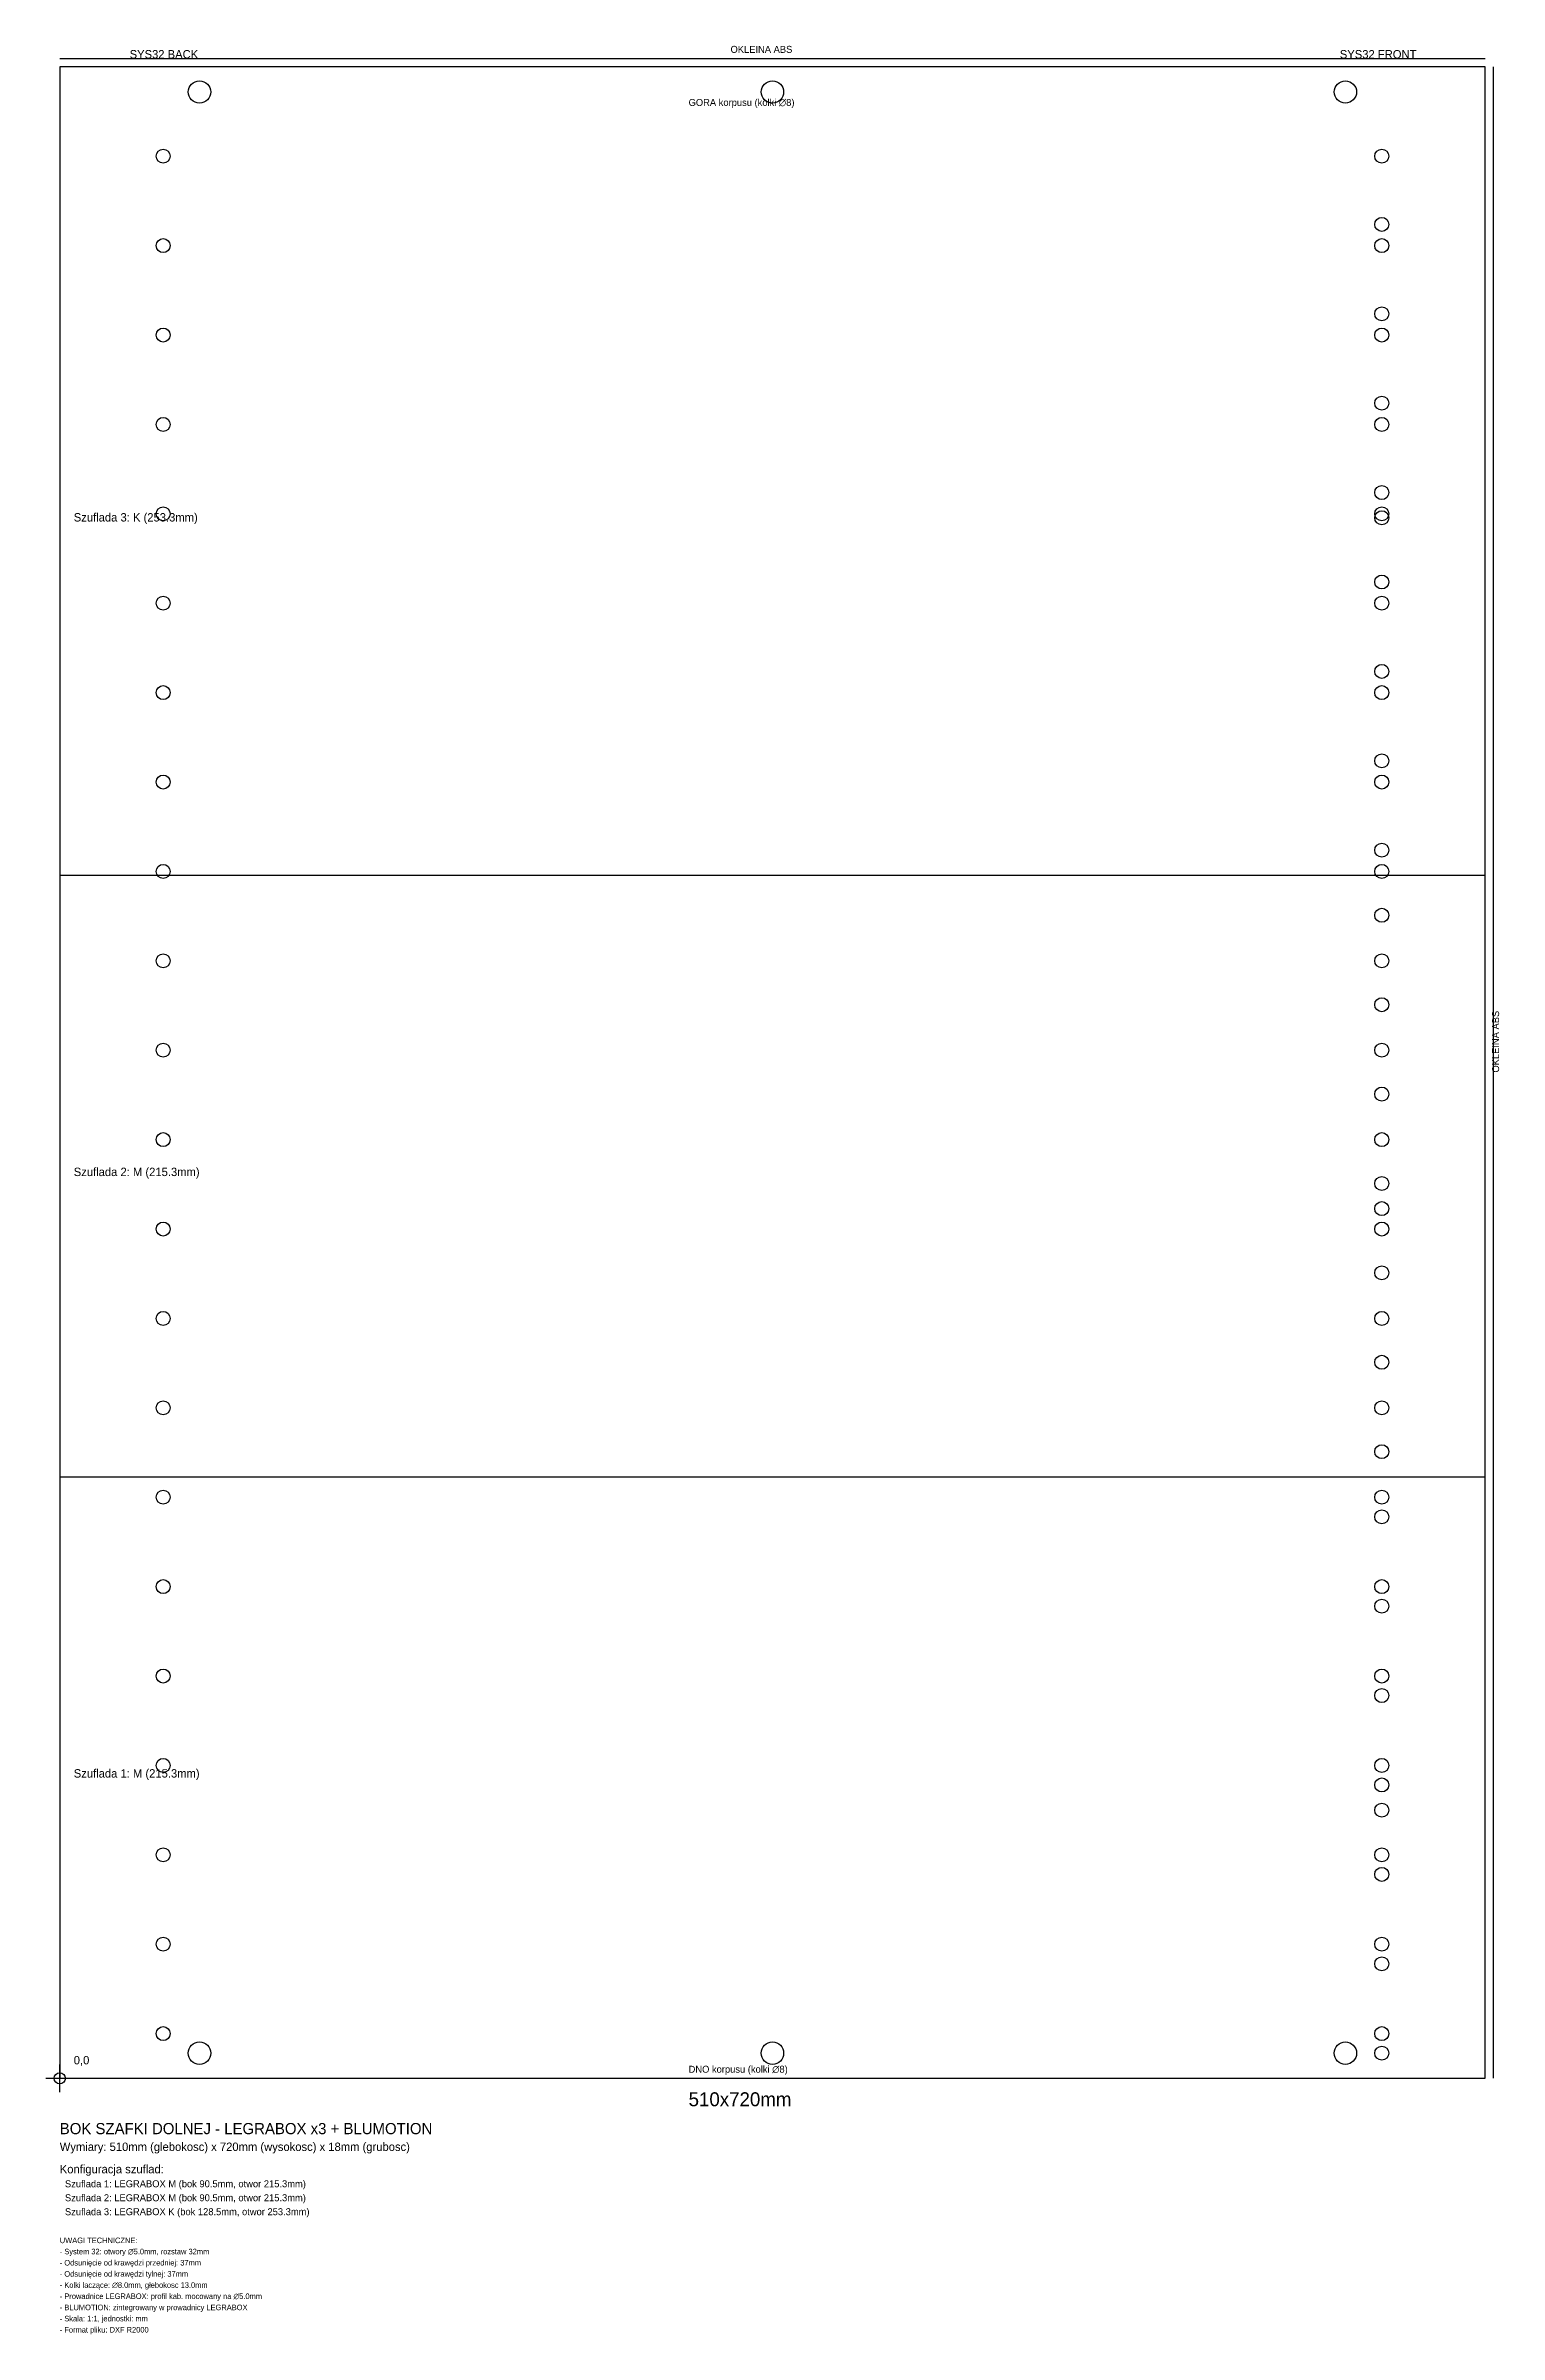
# Model space of a CAD drawing. Header units: metres. Extents: x -5 to 515, y -92 to 728.
import ezdxf

# ---------------------------------------------------------------- set-up
doc = ezdxf.new("R2010")
doc.units = ezdxf.units.M
for name, color, linetype in [('01_OUTLINE', 7, 'Continuous'), ('02_SYSTEM32', 3, 'Continuous'), ('03_LEGRABOX_PROFILE', 1, 'Continuous'), ('04_DOWELS', 2, 'Continuous'), ('06_NOTES', 8, 'Continuous'), ('07_EDGEBANDING', 6, 'Continuous')]:
    doc.layers.add(name, color=color, linetype=linetype)

msp = doc.modelspace()

# ---------------------------------------------------------------- linework, layer by layer
at = {"layer": '01_OUTLINE'}
msp.add_lwpolyline([(0, 0), (510, 0), (510, 720), (0, 720), (0, 0)], dxfattribs=at)
at = {"layer": '02_SYSTEM32'}
for centre in [(37, 688), (473, 688), (37, 656), (473, 656), (37, 624), (473, 624), (37, 592), (473, 592), (37, 560), (473, 560), (37, 528), (473, 528), (37, 496), (473, 496), (37, 464), (473, 464), (37, 432), (473, 432), (37, 400), (473, 400), (37, 368), (473, 368), (37, 336), (473, 336), (37, 304), (473, 304), (37, 272), (473, 272), (37, 240), (473, 240), (37, 208), (473, 208), (37, 176), (473, 176), (37, 144), (473, 144), (37, 112), (473, 112), (37, 80), (473, 80), (37, 48), (473, 48), (37, 16), (473, 16)]:
    msp.add_circle(centre, 2.5, dxfattribs=at)
at = {"layer": '03_LEGRABOX_PROFILE'}
for centre in [(473, 663.6), (473, 631.6), (473, 599.6), (473, 567.6), (473, 558.6), (473, 535.6), (473, 503.6), (473, 471.6), (473, 439.6), (473, 416.3), (473, 384.3), (473, 352.3), (473, 320.3), (473, 311.3), (473, 288.3), (473, 256.3), (473, 224.3), (473, 201), (473, 169), (473, 137), (473, 105), (473, 96), (473, 73), (473, 41), (473, 9)]:
    msp.add_circle(centre, 2.5, dxfattribs=at)
at = {"layer": '04_DOWELS'}
for centre in [(50, 711), (255, 711), (460, 711), (50, 9), (255, 9), (460, 9)]:
    msp.add_circle(centre, 4, dxfattribs=at)
at = {"layer": '06_NOTES'}
for p, q in [((0, 430.6), (510, 430.6)), ((0, 215.3), (510, 215.3)), ((-5, 0), (5, 0)), ((0, -5), (0, 5))]:
    msp.add_line(p, q, dxfattribs=at)
msp.add_circle((0, 0), 2, dxfattribs=at)
at = {"layer": '07_EDGEBANDING'}
for p, q in [((0, 723), (510, 723)), ((513, 0), (513, 720))]:
    msp.add_line(p, q, dxfattribs=at)

# ---------------------------------------------------------------- texts
at = {"layer": '06_NOTES'}
for s, height, p in [('SYS32 BACK', 3, (25, 723)), ('SYS32 FRONT', 3, (458, 723)), ('GORA korpusu (kolki ∅8)', 2.5, (225, 706)), ('Szuflada 3: K (253.3mm)', 3, (5, 557.25)), ('Szuflada 2: M (215.3mm)', 3, (5, 322.95)), ('Szuflada 1: M (215.3mm)', 3, (5, 107.65)), ('0,0', 3, (5, 5)), ('DNO korpusu (kolki ∅8)', 2.5, (225, 2)), ('510x720mm', 5, (225, -10)), ('BOK SZAFKI DOLNEJ - LEGRABOX x3 + BLUMOTION', 4, (0, -20)), ('Wymiary: 510mm (glebokosc) x 720mm (wysokosc) x 18mm (grubosc)', 3, (0, -26)), ('Konfiguracja szuflad:', 3, (0, -34)), ('  Szuflada 1: LEGRABOX M (bok 90.5mm, otwor 215.3mm)', 2.5, (0, -39)), ('  Szuflada 2: LEGRABOX M (bok 90.5mm, otwor 215.3mm)', 2.5, (0, -44)), ('  Szuflada 3: LEGRABOX K (bok 128.5mm, otwor 253.3mm)', 2.5, (0, -49)), ('UWAGI TECHNICZNE:', 2, (0, -59)), ('- System 32: otwory ∅5.0mm, rozstaw 32mm', 2, (0, -63)), ('- Odsunięcie od krawędzi przedniej: 37mm', 2, (0, -67)), ('- Odsunięcie od krawędzi tylnej: 37mm', 2, (0, -71)), ('- Kolki laczące: ∅8.0mm, głebokosc 13.0mm', 2, (0, -75)), ('- Prowadnice LEGRABOX: profil kab. mocowany na ∅5.0mm', 2, (0, -79)), ('- BLUMOTION: zintegrowany w prowadnicy LEGRABOX', 2, (0, -83)), ('- Skala: 1:1, jednostki: mm', 2, (0, -87)), ('- Format pliku: DXF R2000', 2, (0, -91))]:
    msp.add_text(s, height=height, dxfattribs=at).set_placement(p)
at = {"layer": '07_EDGEBANDING'}
msp.add_text('OKLEINA ABS', height=2.5, dxfattribs=at).set_placement((240, 725))
msp.add_text('OKLEINA ABS', height=2.5, rotation=90, dxfattribs=at).set_placement((515, 360))

doc.saveas('drawing.dxf')
